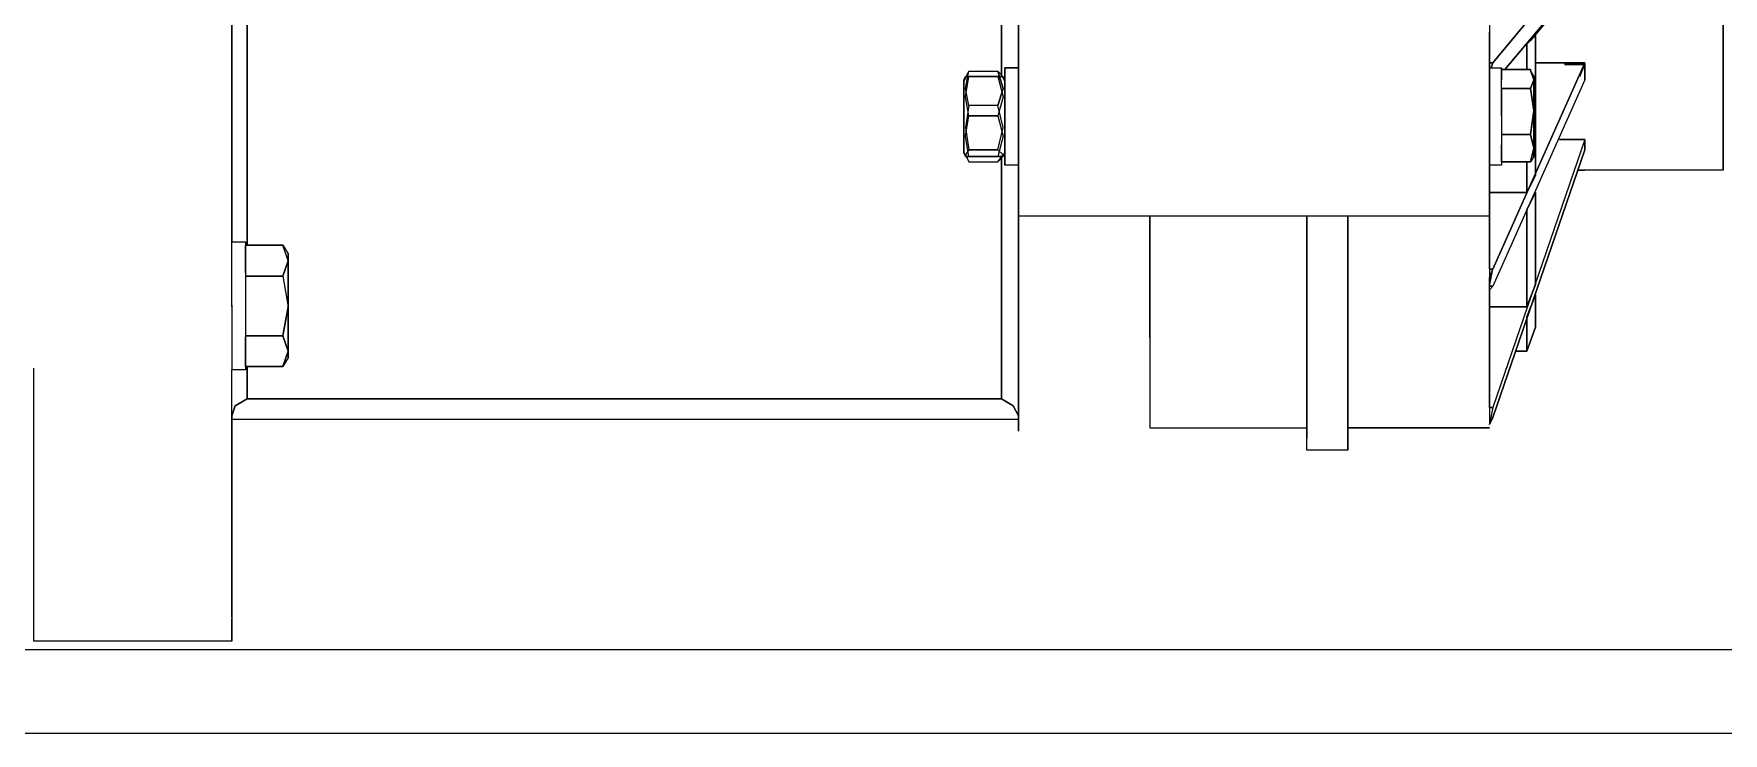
# Model space of a CAD drawing. Header units: inches. Extents: x 13 to 12015, y 11 to 4983.
# Drawn here: x 590.7 to 792.1, y 504 to 587.4 of the extents above; entities that cross this region are included whole.
import ezdxf

# ---------------------------------------------------------------- set-up
doc = ezdxf.new("R2010")
doc.units = ezdxf.units.IN
doc.header["$MEASUREMENT"] = 0
doc.layers.add('PDF _Геометрия', color=7, linetype='Continuous')

msp = doc.modelspace()

# ---------------------------------------------------------------- linework, layer by layer
for p, q in [((723.78345, 551.18012), (723.78345, 565.62306)), ((723.78345, 565.62306), (723.78345, 540.39882)), ((723.78345, 540.39882), (742.49826, 540.39882)), ((742.49826, 537.75424), (742.49826, 539.17824)), ((747.38018, 537.75424), (742.49826, 537.75424)), ((257.21842, 513.99181), (1841.28854, 513.99181)), ((614.34284, 514.97112), (590.74611, 514.9711)), ((257.21842, 503.99181), (1841.28854, 503.99181))]:
    msp.add_line(p, q)
at = {"layer": 'PDF _Геометрия', "lineweight": 9}
for points in [[(614.34273, 659.40016), (614.34273, 652.68726), (614.34273, 645.16068), (614.34273, 637.22725), (614.34273, 628.68355), (614.34273, 619.93644), (614.34273, 610.98591), (614.34273, 602.03537), (614.34273, 593.28826), (614.34273, 584.94799), (614.34273, 576.81114), (614.34273, 569.28456), (614.34273, 562.57166), (614.34273, 569.28456), (614.34273, 576.81114), (614.34273, 584.94799), (614.34273, 593.28826), (614.34273, 602.03537)], [(708.12003, 638.85461), (708.12003, 637.22725), (708.12003, 628.68355), (708.12003, 619.93644), (708.12003, 610.98591), (708.12003, 602.03537), (708.12003, 593.28826), (708.12003, 584.94799), (708.12003, 583.32062)], [(708.12003, 583.11712), (708.12003, 584.74449), (708.12003, 593.28818), (708.12003, 602.03529), (708.12003, 610.98582), (708.12003, 619.93636), (708.12003, 628.68347), (708.12003, 637.02374), (708.12003, 638.65111)], [(708.12003, 619.73294), (708.12003, 610.98582), (708.12003, 602.03529), (708.12003, 593.28818), (708.12003, 584.74449), (708.12003, 583.11712), (708.12003, 583.32054), (708.12003, 583.11712), (708.12003, 581.48975), (708.12003, 579.04869), (708.12003, 575.99737), (708.12003, 575.18369)], [(792.13289, 571.11541), (792.13289, 571.72568), (792.13289, 573.55647), (792.13289, 576.40437), (792.13289, 580.47279), (792.13289, 585.3549), (792.13289, 591.05069), (792.13289, 597.35675), (792.13289, 604.06965), (792.13289, 610.98597), (792.13289, 604.06965), (792.13289, 597.35675), (792.13289, 591.05069), (792.13289, 585.3549), (792.13289, 580.47279), (792.13289, 576.40437), (792.13289, 573.55647), (792.13289, 571.72568), (792.13289, 571.11541), (775.65577, 571.11541)], [(764.26428, 588.81294), (764.26428, 598.98401), (764.26428, 609.56191), (764.26428, 598.98401), (764.26428, 588.81294), (764.26428, 583.93083)], [(708.12003, 602.03542), (708.12003, 593.28831), (708.12003, 584.94804), (708.12003, 583.32067)], [(775.65585, 597.15322), (764.6711, 583.93084), (764.26426, 583.93084)], [(764.67111, 583.93087), (764.46769, 583.3206), (764.67111, 583.93087), (775.65586, 597.15325)], [(766.09499, 583.11719), (775.65579, 594.50878)], [(775.65582, 594.50873), (766.09502, 583.11714)], [(616.17365, 593.89846), (616.17365, 585.76161), (616.17365, 578.0316), (616.17365, 570.91186), (616.17365, 564.19896), (616.17365, 562.16475), (616.17365, 564.19896), (616.17365, 570.91186), (616.17365, 578.0316), (616.17365, 585.76161), (616.17365, 593.89846)], [(708.12003, 587.79585), (708.12003, 585.55821), (708.12003, 582.71032), (708.12003, 579.659), (708.12003, 576.20084), (708.12003, 572.9461), (708.12003, 570.0982), (708.12003, 567.65715), (708.12003, 566.2332), (708.12003, 565.62293), (708.12003, 565.82635), (708.12003, 567.04688), (708.12003, 565.82635), (708.12003, 565.62293), (708.12003, 566.2332), (708.12003, 567.86057), (708.12003, 570.0982), (708.12003, 572.9461), (708.12003, 576.20084), (708.12003, 579.659), (708.12003, 582.71032), (708.12003, 585.35479), (708.12003, 587.389), (708.12003, 589.01637)], [(764.26428, 588.81295), (764.26428, 583.93084), (764.26428, 583.32058)], [(764.26428, 587.99933), (764.26428, 585.76169), (764.26428, 582.91379), (764.26428, 579.65906), (764.26428, 576.20089), (764.26428, 572.94615), (764.26428, 569.89484), (764.26428, 567.6572), (764.26428, 566.02983), (764.26428, 565.62299), (764.26428, 565.82641), (764.26428, 567.25036), (764.26428, 567.6572), (764.26428, 566.23325), (764.26428, 567.6572), (764.26428, 567.25036), (764.26428, 566.02983), (764.26428, 565.62299), (764.26428, 566.02983), (764.26428, 567.6572), (764.26428, 570.09826), (764.26428, 572.94615), (764.26428, 576.20089), (764.26428, 579.86248), (764.26428, 582.91379), (764.26428, 585.35485), (764.26428, 587.59248)], [(769.75663, 587.18566), (768.73953, 586.16855)], [(768.73957, 586.16859), (769.75668, 587.1857)], [(701.6104, 581.89671), (701.81382, 582.30356)], [(702.01743, 582.50688), (701.61059, 581.69319)], [(702.22085, 578.84528), (701.814, 580.87949), (702.22085, 582.9137), (705.67901, 582.9137)], [(702.22085, 582.30354), (701.814, 582.30354), (702.22085, 582.30354)], [(702.22085, 577.62483), (701.814, 579.86247), (702.22085, 582.30352)], [(701.81402, 582.10005), (702.01744, 582.50689), (702.22086, 582.91374)], [(702.22085, 582.30354), (705.67901, 582.30354)], [(705.67887, 582.9137), (706.08571, 582.50686), (706.28913, 582.10002)], [(705.67887, 578.84524), (706.28913, 580.87945), (705.67887, 582.91366)], [(705.67887, 582.30354), (706.28913, 579.86248), (705.67887, 577.62485)], [(705.67887, 582.30354), (706.28913, 582.30354), (705.67887, 582.30354)], [(706.49272, 573.35296), (706.49272, 573.14953), (706.49272, 573.35296), (706.49272, 574.57348), (706.49272, 576.40427), (706.49272, 578.64191), (706.49272, 580.4727), (706.49272, 581.69323), (706.08588, 582.50691)], [(706.2891, 582.30354), (706.49253, 581.8967)], [(708.12003, 583.32053), (706.49266, 583.32053)], [(706.49272, 573.35302), (706.49272, 572.53934), (706.49272, 571.92907), (706.49272, 572.53934), (706.49272, 574.37013), (706.49272, 577.62487), (706.49272, 580.67619), (706.49272, 582.50698), (706.49272, 583.11724), (706.49272, 582.50698), (706.49272, 581.89671), (706.49272, 582.50698), (706.49272, 583.32066), (706.49272, 582.50698), (706.49272, 580.47277), (706.49272, 577.62487)], [(706.49272, 583.3206), (708.12009, 583.3206)], [(708.12003, 577.62483), (708.12003, 580.47273), (708.12003, 582.50694), (708.12003, 583.32063)], [(708.12003, 581.89671), (708.12003, 582.50698)], [(775.65585, 583.93091), (764.6711, 559.31695), (764.26426, 559.31695)], [(764.6711, 557.28271), (764.26426, 557.28271), (764.6711, 559.31692), (775.65585, 583.93089)], [(764.26428, 583.93084), (764.67112, 583.93084)], [(764.26428, 577.62481), (764.26428, 580.47271), (764.26428, 582.50692), (764.26428, 583.3206), (765.68823, 583.3206)], [(764.26428, 582.50695), (764.26428, 581.89669)], [(765.68817, 577.62482), (765.68817, 580.47272), (765.68817, 582.50693), (765.68817, 583.32061), (765.68817, 583.11719), (769.14633, 583.11719)], [(765.68817, 582.91378), (765.68817, 583.1172), (765.68817, 582.50694), (765.68817, 581.89667)], [(769.55317, 581.89666), (769.14633, 583.11719), (765.68817, 583.11719), (765.68817, 581.89666), (765.68817, 583.11719)], [(769.1464, 583.11719), (769.1464, 582.91377), (769.55324, 581.89666), (769.55324, 582.30351), (769.55324, 581.2864)], [(769.1464, 582.91378), (769.55324, 582.30351)], [(775.65582, 583.93093), (775.65582, 582.7104), (775.65582, 581.89671), (775.65582, 582.7104), (775.65582, 583.93093), (769.7566, 583.93093)], [(769.75663, 583.93084), (775.65585, 583.93084)], [(775.04558, 582.30346), (775.65584, 583.72741), (773.21479, 583.72741)], [(773.21486, 583.72736), (775.65592, 583.72736), (775.65592, 582.71025), (775.65592, 581.89656)], [(775.04555, 582.30341), (775.65582, 583.72736), (775.65582, 582.71025), (775.65582, 581.89656)], [(706.49272, 581.89665), (706.49272, 581.28638), (706.49272, 579.65901), (706.49272, 577.6248), (706.49272, 575.38717), (706.49272, 573.7598), (706.49272, 573.35296), (706.2893, 572.74269)], [(775.65587, 581.89668), (764.67112, 557.28271), (764.26428, 557.28271), (764.26428, 558.29982), (764.67112, 559.31692)], [(775.65582, 581.89671), (764.67107, 557.28275)], [(769.55317, 578.23517), (769.14633, 580.87965), (765.68817, 580.87965), (765.68817, 578.03175), (765.68817, 580.87965), (769.14633, 580.87965)], [(765.68817, 580.67613), (765.68817, 577.62481), (765.68817, 575.5906)], [(769.55322, 581.89666), (769.55322, 580.47271), (769.55322, 578.23507), (769.14638, 575.38718), (769.55322, 578.23507)], [(769.1464, 580.87965), (769.55324, 578.23517)], [(769.55322, 581.28647), (769.55322, 579.45568), (769.55322, 576.81121)], [(702.22085, 578.84524), (701.814, 576.20076), (702.22085, 573.55629)], [(705.67887, 573.55629), (706.28913, 576.20077), (705.67887, 578.84525)], [(708.12003, 579.04865), (708.12003, 578.84523)], [(764.26428, 578.03166), (764.26428, 577.62482)], [(769.55322, 573.75978), (769.55322, 575.79399), (769.55322, 578.23505)], [(702.22085, 572.74272), (701.814, 575.18377), (702.22085, 577.62483)], [(705.67887, 577.62483), (706.28913, 575.18378), (705.67887, 572.74273)], [(706.49272, 577.62483), (706.49272, 574.57352), (706.49272, 572.5393), (706.49272, 571.72562), (706.49272, 572.5393), (706.49272, 573.35299)], [(708.12003, 541.82273), (708.12003, 542.63642), (708.12003, 544.46721), (708.12003, 547.51853), (708.12003, 551.58695), (708.12003, 556.67248), (708.12003, 562.5717), (708.12003, 569.2846), (708.12003, 571.72565), (708.12003, 572.53934), (708.12003, 574.57355), (708.12003, 577.62487)], [(764.26428, 577.62483), (764.26428, 574.57352), (764.26428, 572.5393), (764.26428, 571.72562)], [(765.68817, 577.62483), (765.68817, 574.57352), (765.68817, 572.5393), (765.68817, 571.72562)], [(769.55322, 576.81118), (769.55322, 574.57355), (769.55322, 573.1496)], [(775.65585, 574.77695), (764.6711, 542.83982), (764.26426, 540.80561), (764.6711, 541.61929), (764.26426, 540.80561)], [(775.65585, 574.7769), (764.6711, 542.83977), (764.26426, 542.83977)], [(765.68817, 574.37002), (765.68817, 572.53923), (765.68817, 572.13239)], [(775.65582, 574.7769), (775.65582, 574.16663), (775.65582, 573.55637), (775.65582, 574.16663), (775.65582, 574.7769), (772.6045, 574.7769)], [(772.60462, 574.77695), (775.65594, 574.77695)], [(701.6104, 573.14947), (702.01724, 572.5392)], [(701.81402, 572.74272), (701.6106, 573.35298)], [(702.22085, 573.55629), (701.814, 572.94603), (702.01742, 572.53919), (702.22085, 572.13235)], [(702.22085, 572.74272), (701.814, 572.74272), (702.22085, 572.74272)], [(702.22085, 572.74272), (705.67901, 572.74272)], [(702.22085, 572.1324), (705.67901, 572.1324)], [(705.67887, 572.1324), (706.08571, 572.53925), (706.28913, 572.94609), (705.67887, 573.55635)], [(705.67887, 572.74272), (706.28913, 572.74272), (705.67887, 572.74272)], [(706.0859, 572.53923), (706.49274, 573.14949)], [(706.49272, 573.35288), (706.49272, 572.94604), (706.49272, 573.35288)], [(775.65582, 573.55637), (764.67107, 541.61924)], [(764.6711, 541.61929), (775.65585, 573.55643)], [(769.55322, 572.74272), (769.14638, 572.13245)], [(769.1464, 572.13248), (769.34982, 572.3359)], [(769.55322, 573.14954), (769.55322, 572.7427), (769.55322, 573.75981)], [(708.12003, 556.67248), (708.12003, 562.5717), (708.12003, 569.2846), (708.12003, 571.72565), (706.49266, 571.72565)], [(765.68817, 571.72565), (764.26422, 571.72565)], [(764.26428, 559.31696), (764.26428, 568.47091), (764.26428, 571.72565), (764.26428, 568.47091)], [(775.65582, 571.11541), (774.84213, 571.11541)], [(774.84216, 571.11541), (775.65585, 571.11541)], [(764.26428, 568.4709), (764.26428, 559.31695), (764.26428, 558.29984), (764.26428, 557.28273)], [(764.26428, 568.26743), (764.26428, 568.47085)], [(764.26428, 568.47084), (768.73954, 568.47084), (764.26428, 568.47084), (764.26428, 568.26742)], [(769.75663, 568.47084), (768.73953, 566.43663)], [(768.73957, 566.43671), (769.75668, 568.47092)], [(708.12003, 567.45377), (708.12003, 567.04693)], [(708.12003, 567.25041), (708.12003, 566.02988), (708.12003, 558.5033), (708.12003, 551.58698), (708.12003, 545.28092), (708.12003, 539.99197), (708.12003, 545.28092), (708.12003, 551.58698), (708.12003, 558.5033), (708.12003, 566.02988), (708.12003, 567.25041), (708.12003, 567.04699)], [(764.26428, 565.62306), (708.12002, 565.62306)], [(747.38018, 565.62306), (747.38018, 557.48621), (747.38018, 548.33225), (747.38018, 540.60225), (747.38018, 537.75435)], [(614.34273, 554.84165), (614.34273, 557.48613), (614.34273, 559.92718), (614.34273, 561.55455), (614.34273, 562.57166), (615.9701, 562.57166)], [(615.97024, 562.57166), (615.97024, 561.55455), (615.97024, 559.92718), (615.97024, 557.48613), (615.97024, 554.84165)], [(615.97024, 562.36824), (615.97024, 561.55456), (615.97024, 560.13061), (615.97024, 557.89298), (615.97024, 554.84166), (615.97024, 551.99376), (615.97024, 549.75613), (615.97024, 548.33218), (615.97024, 547.51849)], [(615.97024, 562.16483), (620.44551, 562.16483)], [(621.05577, 560.33396), (620.44551, 562.16476), (615.97024, 562.16476), (615.97024, 558.91002), (615.97024, 562.16476)], [(621.05579, 560.33404), (621.05579, 561.14772), (621.05579, 560.33404), (620.44553, 562.16483), (621.05579, 561.14772)], [(621.05577, 560.33401), (620.44551, 558.50322), (621.05577, 560.33401), (621.05577, 558.09638), (621.05577, 554.84164)], [(621.05577, 560.33403), (621.05577, 558.09639), (621.05577, 554.84165), (621.05577, 551.79034), (621.05577, 549.5527)], [(620.44551, 558.50319), (615.97024, 558.50319), (620.44551, 558.50319), (621.05577, 554.84161)], [(620.44553, 558.50319), (621.05579, 554.84161)], [(764.26428, 559.31695), (764.67112, 559.31695)], [(764.26428, 542.83982), (764.26428, 554.84167), (764.26428, 556.87589), (764.26428, 557.28273)], [(764.26428, 556.87589), (764.26428, 556.87589)], [(764.26428, 556.87589), (764.26428, 554.84167)], [(769.75663, 556.26565), (768.73953, 553.62117)], [(768.73957, 553.62107), (769.75668, 556.26555)], [(614.34273, 555.04507), (614.34273, 554.84165)], [(614.34273, 554.84165), (614.34273, 552.4006), (614.34273, 549.95954), (614.34273, 548.33217), (614.34273, 547.31507)], [(615.97024, 554.84165), (615.97024, 552.4006), (615.97024, 549.95954), (615.97024, 548.33217), (615.97024, 547.31507)], [(621.05577, 554.84166), (621.05577, 551.79034), (621.05577, 549.55271), (620.44551, 547.72192), (621.05577, 549.55271)], [(764.26428, 554.84162), (764.26428, 542.83977), (764.26428, 541.61925), (764.26428, 540.80556)], [(768.73942, 549.55271), (767.31547, 549.55271), (768.73942, 549.55271), (768.73942, 550.77324), (768.73942, 553.62113)], [(768.73957, 553.62113), (768.73957, 550.77324), (768.73957, 549.55271), (769.75668, 552.40061), (768.73957, 549.55271), (769.75668, 552.40061), (768.73957, 549.55271)], [(723.78345, 551.18012), (723.78345, 545.68774)], [(621.05577, 548.73895), (620.44551, 547.72185)], [(621.05577, 549.55271), (621.05577, 548.73903), (621.05577, 549.55271)], [(590.74611, 514.9711), (590.74611, 515.58137), (590.74611, 517.20874), (590.74611, 519.85321), (590.74611, 523.31137), (590.74611, 527.99006), (590.74611, 533.48243), (590.74611, 539.78849), (590.74611, 543.45007), (590.74611, 543.85692), (590.74611, 545.68771), (590.74611, 547.5185)], [(614.34273, 544.46718), (614.34273, 547.31508)], [(614.34273, 541.82271), (614.34273, 542.63639), (614.34273, 544.46718), (614.34273, 547.31508)], [(615.97024, 547.31506), (614.34287, 547.31506)], [(708.12003, 547.51848), (708.12003, 544.46716)], [(708.12003, 541.41588), (708.12003, 541.82272), (708.12003, 541.41588), (614.34284, 541.41588)], [(764.26428, 542.83977), (764.67112, 542.83977)], [(614.34284, 541.41588), (614.34284, 537.55088), (614.34284, 530.83798), (614.34284, 525.34561), (614.34284, 520.87034), (614.34284, 517.81902), (614.34284, 515.78481), (614.34284, 514.97112), (614.34284, 515.78481), (614.34284, 517.6156)], [(614.34284, 517.81901), (614.34284, 520.87033), (614.34284, 525.34559), (614.34284, 530.83797), (614.34284, 537.55087), (614.34284, 541.41587)], [(764.26428, 540.80564), (764.26428, 540.80564)], [(764.26428, 540.80564), (764.26428, 540.80564)], [(747.38018, 537.75424), (747.38018, 538.56793), (747.38018, 539.17819)]]:
    msp.add_lwpolyline(points, dxfattribs=at)
for points in [[(706.0859, 639.66832), (706.0859, 636.21016), (706.0859, 628.07331), (706.0859, 619.52962), (706.0859, 610.98593), (706.0859, 602.44224), (706.0859, 593.89855), (706.0859, 585.7617), (706.0859, 582.30354), (706.0859, 585.7617), (706.0859, 593.89855), (706.0859, 602.44224), (706.0859, 610.98593), (706.0859, 619.52962), (706.0859, 628.07331), (706.0859, 636.21016)], [(706.0859, 582.30341), (706.0859, 585.76157), (706.0859, 593.89842), (706.0859, 602.44211), (706.0859, 610.9858), (706.0859, 619.52949), (706.0859, 628.07318), (706.0859, 636.21003), (706.0859, 639.66819), (706.0859, 636.21003), (706.0859, 628.07318), (706.0859, 619.52949), (706.0859, 610.9858), (706.0859, 602.44211), (706.0859, 593.89842), (706.0859, 585.76157)], [(792.13289, 576.40422), (792.13289, 580.47264), (792.13289, 585.35475), (792.13289, 591.05055), (792.13289, 597.35661), (792.13289, 604.06951), (792.13289, 610.98583), (792.13289, 604.06951), (792.13289, 597.35661), (792.13289, 591.05055), (792.13289, 585.35475), (792.13289, 580.47264)], [(769.75666, 587.18561), (769.1464, 586.57534), (775.65587, 594.30535), (769.1464, 586.57534)], [(708.12003, 589.01634), (708.12003, 587.79582), (708.12003, 585.55818), (708.12003, 582.71029), (708.12003, 579.45555), (708.12003, 576.20081), (708.12003, 575.1837), (708.12003, 575.99739), (708.12003, 579.65897), (708.12003, 582.71029), (708.12003, 585.15134), (708.12003, 587.38897)], [(768.73957, 586.16851), (768.73957, 583.11719)], [(769.75663, 587.18561), (769.75663, 578.4385), (769.75663, 570.50507), (769.75663, 578.4385)], [(769.75663, 586.3719), (769.75663, 587.18558)], [(705.67901, 582.9137), (706.28927, 580.87949), (705.67901, 578.84528), (702.22085, 578.84528), (701.814, 580.87949), (702.22085, 582.9137)], [(705.67901, 582.30354), (706.28927, 582.30354), (705.67901, 582.30354), (702.22085, 582.30354), (701.814, 582.30354), (702.22085, 582.30354)], [(705.67901, 577.62483), (702.22085, 577.62483), (701.814, 579.86247), (702.22085, 582.30352), (705.67901, 582.30352), (706.28927, 579.86247)], [(706.49272, 581.69315), (706.49272, 583.1171), (706.49272, 581.48973), (706.49272, 579.04868), (706.49272, 576.4042), (706.49272, 573.35288), (706.49272, 572.94604), (706.49272, 573.35288), (706.49272, 575.99736), (706.49272, 579.04868), (706.49272, 581.48973), (706.49272, 583.1171), (706.49272, 583.32052), (706.49272, 583.1171)], [(701.6104, 577.62483), (701.6104, 579.86247), (701.6104, 581.28642), (701.6104, 581.89668), (701.6104, 581.28642), (701.6104, 579.86247), (701.6104, 577.62483), (701.6104, 575.18378), (701.6104, 573.75983), (701.6104, 573.35299), (701.6104, 573.75983), (701.6104, 575.18378)], [(701.6104, 577.62483), (701.6104, 579.65905), (701.6104, 581.28642), (701.6104, 581.89668), (701.6104, 581.28642), (701.6104, 579.65905), (701.6104, 577.62483), (701.6104, 575.3872), (701.6104, 573.75983), (701.6104, 573.35299), (701.6104, 573.75983), (701.6104, 575.3872)], [(701.6104, 580.47264), (701.6104, 578.64185), (701.6104, 576.40422), (701.6104, 574.57343), (701.6104, 573.3529), (701.6104, 573.14948), (701.6104, 573.3529), (701.6104, 574.57343), (701.6104, 576.40422), (701.6104, 578.64185), (701.6104, 580.47264), (701.6104, 581.69317)], [(701.6104, 580.47264), (701.6104, 577.82817), (701.6104, 575.79396), (701.6104, 574.57343), (701.6104, 573.75974), (701.6104, 574.57343), (701.6104, 577.21791), (701.6104, 579.25212), (701.6104, 580.47264), (701.6104, 581.28633)], [(701.6104, 574.57354), (701.6104, 575.59064), (701.6104, 577.62486), (701.6104, 579.65907), (701.6104, 580.47275), (701.6104, 579.65907), (701.6104, 577.62486), (701.6104, 575.59064)], [(701.6104, 574.57354), (701.6104, 575.99749), (701.6104, 577.62486), (701.6104, 579.0488), (701.6104, 580.47275), (701.6104, 579.0488), (701.6104, 577.62486), (701.6104, 575.99749)], [(701.6104, 579.45548), (701.6104, 580.47258), (701.6104, 579.45548), (701.6104, 577.42126), (701.6104, 575.38705), (701.6104, 574.57337), (701.6104, 575.38705), (701.6104, 577.42126)], [(701.6104, 579.45548), (701.6104, 580.06574), (701.6104, 579.45548), (701.6104, 578.03153), (701.6104, 575.38705), (701.6104, 574.98021), (701.6104, 575.38705), (701.6104, 577.01442)], [(769.14638, 580.87961), (769.55322, 581.89671)], [(769.55322, 581.28647), (769.55322, 578.43858), (769.55322, 576.20094), (769.55322, 574.57357), (769.55322, 573.75989), (769.55322, 573.35305), (769.55322, 573.75989), (769.55322, 576.60779), (769.55322, 578.84542), (769.55322, 580.47279), (769.55322, 581.4899), (769.55322, 581.69332)], [(769.55322, 581.08306), (769.55322, 580.87964), (769.55322, 579.65911), (769.55322, 578.03174), (769.55322, 576.20095), (769.55322, 574.777), (769.55322, 573.96332), (769.55322, 574.16674), (769.55322, 575.38727), (769.55322, 577.01464), (769.55322, 578.84543), (769.55322, 580.4728)], [(769.55322, 581.08306), (769.55322, 580.26938), (769.55322, 579.25227), (769.55322, 578.03174), (769.55322, 576.81122), (769.55322, 575.38727), (769.55322, 573.96332), (769.55322, 574.98043), (769.55322, 575.99753), (769.55322, 577.01464), (769.55322, 578.23516), (769.55322, 579.65911)], [(705.67901, 578.84524), (702.22085, 578.84524), (701.814, 576.20076), (702.22085, 573.55629), (705.67901, 573.55629), (706.28927, 576.20076)], [(705.67901, 572.74272), (702.22085, 572.74272), (701.814, 575.18377), (702.22085, 577.62483), (705.67901, 577.62483), (706.28927, 575.18377)], [(769.14633, 575.38719), (765.68817, 575.38719)], [(765.68817, 572.1324), (765.68817, 574.16661)], [(769.1464, 572.13245), (769.55324, 573.75982), (769.1464, 575.38719), (769.55324, 573.75982)], [(616.17372, 543.85684), (706.0859, 543.85684), (706.0859, 544.67052), (706.0859, 546.50131), (706.0859, 549.55263), (706.0859, 553.62106), (706.0859, 558.50317), (706.0859, 564.19896), (706.0859, 570.91186), (706.0859, 572.74265), (706.0859, 570.91186), (706.0859, 564.19896), (706.0859, 558.50317), (706.0859, 553.62106), (706.0859, 549.55263), (706.0859, 546.50131), (706.0859, 544.67052), (706.0859, 543.85684), (707.50985, 543.04315), (708.12011, 541.82262), (707.50985, 543.04315), (706.0859, 543.85684)], [(705.67901, 573.55629), (702.22085, 573.55629), (701.814, 572.94603), (702.22085, 572.13235), (705.67901, 572.13235), (706.28927, 572.94603)], [(705.67901, 572.74272), (702.22085, 572.74272), (701.814, 572.74272), (702.22085, 572.74272), (705.67901, 572.74272), (706.28927, 572.74272)], [(706.0859, 572.3358), (706.0859, 572.74264)], [(769.14633, 572.13248), (765.68817, 572.13248)], [(769.75668, 570.50505), (768.73957, 568.47084), (768.73957, 572.13242), (768.73957, 568.47084)], [(769.75663, 568.47087), (769.75663, 562.16481), (769.75663, 557.48613), (769.75663, 562.16481)], [(769.75668, 557.48613), (768.73957, 554.84165), (768.73957, 559.92718), (768.73957, 566.43666), (768.73957, 559.92718), (768.73957, 554.84165)], [(742.49826, 565.62299), (742.49826, 559.11352), (742.49826, 551.58693), (742.49826, 544.87403), (742.49826, 539.17824), (742.49826, 544.87403), (742.49826, 551.58693), (742.49826, 559.11352)], [(747.38018, 565.62299), (747.38018, 559.11352), (747.38018, 551.58693), (747.38018, 544.87403), (747.38018, 539.17824), (747.38018, 544.87403), (747.38018, 551.58693), (747.38018, 559.11352)], [(747.38018, 565.62295), (747.38018, 558.70663), (747.38018, 550.7732), (747.38018, 543.85688), (747.38018, 537.75424), (747.38018, 543.85688), (747.38018, 550.7732), (747.38018, 558.91005)], [(621.05577, 560.33401), (621.05577, 557.68953), (621.05577, 554.84164), (621.05577, 551.99374), (621.05577, 549.55269), (621.05577, 548.94242), (621.05577, 549.55269), (621.05577, 552.19716), (621.05577, 554.84164), (621.05577, 557.89296), (621.05577, 560.33401), (621.05577, 560.94427)], [(621.05577, 559.72377), (621.05577, 558.91009), (621.05577, 557.28272), (621.05577, 554.84166), (621.05577, 552.60403), (621.05577, 550.97666), (621.05577, 550.16297), (621.05577, 550.97666), (621.05577, 552.60403), (621.05577, 554.84166), (621.05577, 557.28272), (621.05577, 558.91009)], [(621.05577, 559.72377), (621.05577, 558.0964), (621.05577, 556.46903), (621.05577, 554.84166), (621.05577, 553.41771), (621.05577, 551.79034), (621.05577, 550.16297), (621.05577, 551.79034), (621.05577, 553.41771), (621.05577, 554.84166), (621.05577, 556.46903), (621.05577, 558.0964)], [(764.6711, 557.28271), (764.26426, 556.87587), (764.26426, 557.28271)], [(769.75663, 556.2656), (769.75663, 553.4177), (769.75663, 552.40059), (768.73953, 549.5527), (769.75663, 552.40059), (769.75663, 553.4177)], [(620.44551, 551.38349), (621.05577, 554.84165)], [(768.73954, 554.84165), (764.26428, 554.84165)], [(620.44551, 551.38353), (615.97024, 551.38353)], [(615.97024, 551.18005), (615.97024, 547.72189), (620.44551, 547.72189), (615.97024, 547.72189)], [(621.05579, 549.55274), (620.44553, 551.38353)], [(616.17365, 543.85689), (616.17365, 544.67057), (616.17365, 546.50136), (616.17365, 547.72189), (616.17365, 546.50136), (616.17365, 544.67057)], [(616.17352, 543.85692), (614.74957, 543.04323), (614.34273, 541.82271), (614.34273, 541.41587), (614.34273, 541.82271), (614.74957, 543.04323)], [(764.26414, 540.39882), (747.38018, 540.39882)]]:
    msp.add_lwpolyline(points, close=True, dxfattribs=at)

doc.saveas('drawing.dxf')
